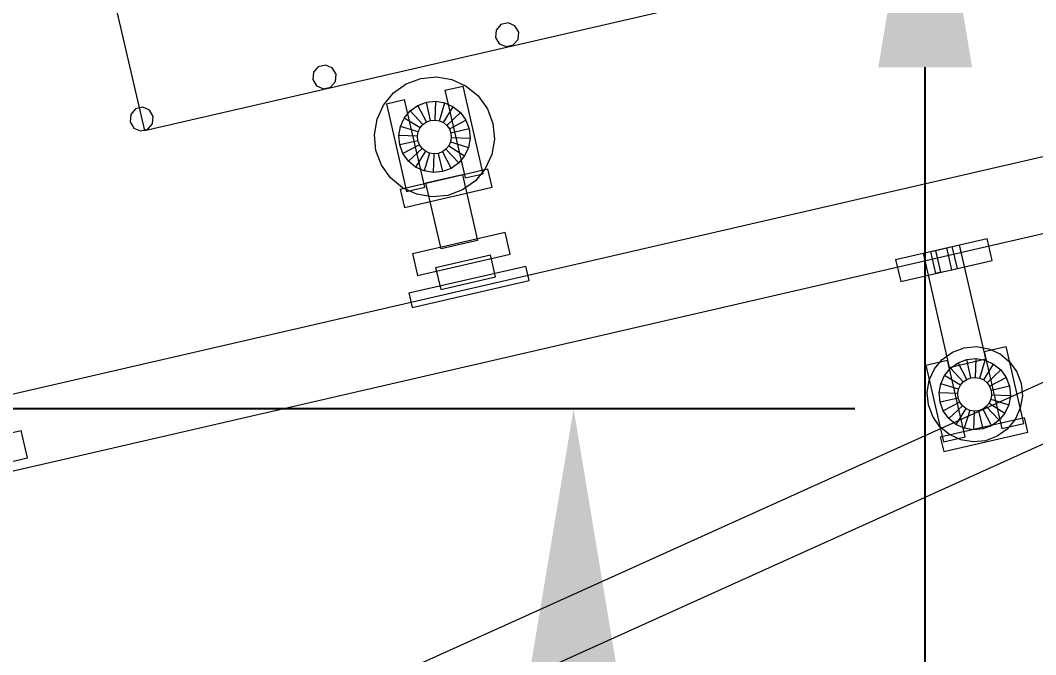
# Model space of a CAD drawing. Header units: millimetres. Extents: x -1970 to 59977, y -65068 to 6837.
# Drawn here: x 27546 to 28087, y 719 to 1057 of the extents above; entities that cross this region are included whole.
import ezdxf

# ---------------------------------------------------------------- set-up
doc = ezdxf.new("R2010")
doc.units = ezdxf.units.MM
doc.layers.add('COTAS_P', color=1, linetype='Continuous', lineweight=0)
doc.layers.add('lateral_C03', color=7, linetype='Continuous', lineweight=0)
doc.dimstyles.new('R19_100', dxfattribs={"dimtxt": 250, "dimasz": 150, "dimexe": 150, "dimexo": 80, "dimgap": 100, "dimtad": 1, "dimtih": 1, "dimtoh": 1, "dimdsep": 46, "dimcen": 0.09, "dimadec": 0, "dimazin": 0, "dimtfac": 1, "dimtdec": 4, "dimtofl": 0, "dimtmove": 0, "dimatfit": 3, "dimfxl": 1, "dimtolj": 1, "dimtzin": 0, "dimarcsym": 0})

# ---------------------------------------------------------------- blocks, each defined once
blk = doc.blocks.new('*D8')
at = {"layer": 'COTAS_P', "color": 0, "lineweight": -2, "transparency": 16777216}
for p, q in [((27708.19, 1182), (28178.19, 1182)), ((28028.19, 150), (28028.19, 1032)), ((27708.19, 0), (28178.19, 0))]:
    blk.add_line(p, q, dxfattribs=at)
at = {"layer": 'COTAS_P', "color": 0, "transparency": 16777216}
for points in [[(28003.19, 1032), (28053.19, 1032), (28028.19, 1182)], [(28003.19, 150), (28053.19, 150), (28028.19, 0)]]:
    blk.add_solid(points, dxfattribs=at)
at = {"layer": 'Defpoints', "color": 0, "transparency": 16777216}
for p in [(27628.19, 1182), (28028.19, 1182), (27628.19, 0)]:
    blk.add_point(p, dxfattribs=at)
blk = doc.blocks.new('*D9')
at = {"layer": 'COTAS_P', "color": 0, "lineweight": -2, "transparency": 16777216}
for p, q in [((38921.29, 3577.96), (38703.45, 4523.18)), ((27384.72, 1760.7), (38590.97, 4343.32)), ((27422.7, 927.96), (27204.86, 1873.18))]:
    blk.add_line(p, q, dxfattribs=at)
at = {"layer": 'COTAS_P', "color": 0, "transparency": 16777216}
for points in [[(38585.35, 4367.69), (38596.58, 4318.96), (38737.13, 4377.01)], [(27379.1, 1785.06), (27390.33, 1736.34), (27238.55, 1727.01)]]:
    blk.add_solid(points, dxfattribs=at)
at = {"layer": 'Defpoints', "color": 0, "transparency": 16777216}
for p in [(38737.13, 4377.01), (38939.25, 3500), (27440.67, 850)]:
    blk.add_point(p, dxfattribs=at)
blk = doc.blocks.new('*D10')
at = {"layer": 'COTAS_P', "color": 0, "lineweight": -2, "transparency": 16777216}
for p, q in [((27520.67, 850), (27990.67, 850)), ((27840.67, 150), (27840.67, 700)), ((27520.67, 0), (27990.67, 0))]:
    blk.add_line(p, q, dxfattribs=at)
at = {"layer": 'COTAS_P', "color": 0, "transparency": 16777216}
for points in [[(27815.67, 700), (27865.67, 700), (27840.67, 850)], [(27815.67, 150), (27865.67, 150), (27840.67, 0)]]:
    blk.add_solid(points, dxfattribs=at)
at = {"layer": 'Defpoints', "color": 0, "transparency": 16777216}
for p in [(27440.67, 850), (27840.67, 850), (27440.67, 0)]:
    blk.add_point(p, dxfattribs=at)

msp = doc.modelspace()

# ---------------------------------------------------------------- linework, layer by layer
at = {"layer": 'lateral_C03'}
for p, q in [((27611.752, 998.208), (38720.557, 3558.377)), ((27582.557, 1124.887), (27611.752, 998.208)), ((27444.035, 835.383), (28613.383, 1104.875)), ((27496.255, 595.697), (28611.704, 1099.058)), ((27508.594, 568.352), (28624.044, 1071.713)), ((27453.018, 796.405), (28622.366, 1065.896)), ((27799.373, 1051.794), (27799.03, 1047.885)), ((27801.949, 1054.755), (27799.373, 1051.794)), ((27805.773, 1055.636), (27801.949, 1054.755)), ((27809.385, 1054.102), (27805.773, 1055.636)), ((27811.405, 1050.737), (27809.385, 1054.102)), ((27811.062, 1046.827), (27811.405, 1050.737)), ((27799.03, 1047.885), (27801.05, 1044.52)), ((27808.486, 1043.866), (27811.062, 1046.827)), ((27801.05, 1044.52), (27804.662, 1042.985)), ((27804.662, 1042.985), (27808.486, 1043.866)), ((27701.928, 1029.336), (27701.584, 1025.427)), ((27704.504, 1032.297), (27701.928, 1029.336)), ((27708.328, 1033.179), (27704.504, 1032.297)), ((27711.94, 1031.644), (27708.328, 1033.179)), ((27713.96, 1028.279), (27711.94, 1031.644)), ((27701.584, 1025.427), (27703.604, 1022.062)), ((27711.04, 1021.409), (27713.616, 1024.37)), ((27713.616, 1024.37), (27713.96, 1028.279)), ((27751.442, 1023.125), (27759.268, 1026.047)), ((27759.268, 1026.047), (27767.584, 1026.845)), ((27767.584, 1026.845), (27775.822, 1025.463)), ((27775.822, 1025.463), (27783.423, 1021.996)), ((27703.604, 1022.062), (27707.216, 1020.527)), ((27707.216, 1020.527), (27711.04, 1021.409)), ((27739.324, 1011.833), (27744.64, 1018.276)), ((27744.64, 1018.276), (27751.442, 1023.125)), ((27772.008, 1019.748), (27781.753, 1021.993)), ((27772.008, 1019.748), (27782.788, 972.974)), ((27792.533, 975.219), (27781.753, 1021.993)), ((27783.423, 1021.996), (27789.866, 1016.68)), ((27740.826, 1012.561), (27750.57, 1014.807)), ((27761.35, 968.033), (27750.57, 1014.807)), ((27757.541, 1011.644), (27762.188, 1013.379)), ((27762.188, 1013.379), (27767.125, 1013.853)), ((27764.433, 1003.635), (27762.188, 1013.379)), ((27766.772, 1003.859), (27767.125, 1013.853)), ((27767.125, 1013.853), (27772.017, 1013.032)), ((27769.089, 1003.47), (27772.017, 1013.032)), ((27772.017, 1013.032), (27776.529, 1010.974)), ((27789.866, 1016.68), (27794.715, 1009.877)), ((27607.058, 1009.84), (27604.482, 1006.879)), ((27610.882, 1010.721), (27607.058, 1009.84)), ((27614.494, 1009.186), (27610.882, 1010.721)), ((27616.514, 1005.822), (27614.494, 1009.186)), ((27735.857, 1004.232), (27739.324, 1011.833)), ((27740.826, 1012.561), (27751.606, 965.787)), ((27750.346, 1004.939), (27753.502, 1008.765)), ((27753.502, 1008.765), (27757.541, 1011.644)), ((27760.319, 1001.449), (27753.502, 1008.765)), ((27762.232, 1002.813), (27757.541, 1011.644)), ((27771.227, 1002.495), (27776.529, 1010.974)), ((27773.039, 1001), (27780.355, 1007.817)), ((27776.529, 1010.974), (27780.355, 1007.817)), ((27780.355, 1007.817), (27783.234, 1003.778)), ((27794.715, 1009.877), (27797.637, 1002.051)), ((27604.482, 1006.879), (27604.138, 1002.969)), ((27604.138, 1002.969), (27606.158, 999.605)), ((27613.595, 998.951), (27616.171, 1001.912)), ((27616.171, 1001.912), (27616.514, 1005.822)), ((27734.475, 995.994), (27735.857, 1004.232)), ((27748.287, 1000.427), (27750.346, 1004.939)), ((27758.824, 999.637), (27750.346, 1004.939)), ((27760.319, 1001.449), (27762.232, 1002.813)), ((27762.232, 1002.813), (27764.433, 1003.635)), ((27764.433, 1003.635), (27766.772, 1003.859)), ((27766.772, 1003.859), (27769.089, 1003.47)), ((27769.089, 1003.47), (27771.227, 1002.495)), ((27771.227, 1002.495), (27773.039, 1001)), ((27774.403, 999.087), (27783.234, 1003.778)), ((27783.234, 1003.778), (27784.969, 999.132)), ((27797.637, 1002.051), (27798.435, 993.736)), ((27606.158, 999.605), (27609.77, 998.07)), ((27609.77, 998.07), (27613.595, 998.951)), ((27747.467, 995.535), (27748.287, 1000.427)), ((27757.849, 997.499), (27748.287, 1000.427)), ((27757.46, 995.182), (27757.849, 997.499)), ((27757.849, 997.499), (27758.824, 999.637)), ((27758.824, 999.637), (27760.319, 1001.449)), ((27773.039, 1001), (27774.403, 999.087)), ((27774.403, 999.087), (27775.225, 996.886)), ((27784.969, 999.132), (27775.225, 996.886)), ((27775.225, 996.886), (27775.449, 994.547)), ((27784.969, 999.132), (27785.443, 994.194)), ((27735.272, 987.678), (27734.475, 995.994)), ((27757.46, 995.182), (27747.467, 995.535)), ((27747.94, 990.598), (27747.467, 995.535)), ((27757.685, 992.844), (27747.94, 990.598)), ((27757.685, 992.844), (27757.46, 995.182)), ((27758.507, 990.643), (27757.685, 992.844)), ((27775.06, 992.23), (27774.085, 990.093)), ((27775.449, 994.547), (27775.06, 992.23)), ((27775.06, 992.23), (27784.622, 989.303)), ((27775.449, 994.547), (27785.443, 994.194)), ((27785.443, 994.194), (27784.622, 989.303)), ((27798.435, 993.736), (27797.053, 985.497)), ((27738.195, 979.853), (27735.272, 987.678)), ((27749.675, 985.951), (27747.94, 990.598)), ((27758.507, 990.643), (27749.675, 985.951)), ((27752.554, 981.912), (27749.675, 985.951)), ((27759.87, 988.729), (27752.554, 981.912)), ((27761.682, 987.234), (27756.38, 978.756)), ((27759.87, 988.729), (27758.507, 990.643)), ((27761.682, 987.234), (27759.87, 988.729)), ((27763.82, 986.259), (27760.893, 976.697)), ((27763.82, 986.259), (27761.682, 987.234)), ((27766.137, 985.87), (27763.82, 986.259)), ((27766.137, 985.87), (27765.784, 975.877)), ((27768.476, 986.095), (27766.137, 985.87)), ((27770.677, 986.917), (27768.476, 986.095)), ((27768.476, 986.095), (27770.722, 976.35)), ((27772.59, 988.28), (27770.677, 986.917)), ((27770.677, 986.917), (27775.368, 978.085)), ((27774.085, 990.093), (27772.59, 988.28)), ((27772.59, 988.28), (27779.407, 980.964)), ((27774.085, 990.093), (27782.564, 984.79)), ((27784.622, 989.303), (27782.564, 984.79)), ((27756.38, 978.756), (27752.554, 981.912)), ((27779.407, 980.964), (27775.368, 978.085)), ((27782.564, 984.79), (27779.407, 980.964)), ((27797.053, 985.497), (27793.586, 977.897)), ((27743.043, 973.05), (27738.195, 979.853)), ((27748.233, 967.062), (27795.007, 977.842)), ((27760.893, 976.697), (27756.38, 978.756)), ((27765.784, 975.877), (27760.893, 976.697)), ((27770.722, 976.35), (27765.784, 975.877)), ((27775.368, 978.085), (27770.722, 976.35)), ((27782.788, 972.974), (27792.533, 975.219)), ((27793.586, 977.897), (27788.27, 971.453)), ((27797.253, 968.098), (27795.007, 977.842)), ((27749.487, 967.734), (27743.043, 973.05)), ((27781.365, 974.698), (27761.875, 970.206)), ((27769.96, 935.126), (27761.875, 970.206)), ((27781.365, 974.698), (27789.449, 939.618)), ((27788.27, 971.453), (27781.467, 966.605)), ((27748.233, 967.062), (27750.479, 957.318)), ((27757.087, 964.267), (27749.487, 967.734)), ((27750.479, 957.318), (27797.253, 968.098)), ((27751.606, 965.787), (27761.35, 968.033)), ((27765.326, 962.885), (27757.087, 964.267)), ((27781.467, 966.605), (27773.641, 963.682)), ((27773.641, 963.682), (27765.326, 962.885)), ((27754.729, 932.642), (27804.231, 944.05)), ((27806.926, 932.357), (27804.231, 944.05)), ((27789.449, 939.618), (27769.96, 935.126)), ((28012.432, 929.434), (28061.155, 940.663)), ((28027.049, 932.803), (28046.538, 937.294)), ((28060.552, 876.488), (28046.538, 937.294)), ((28063.85, 928.969), (28061.155, 940.663)), ((27754.729, 932.642), (27757.424, 920.949)), ((27757.424, 920.949), (27806.926, 932.357)), ((27767.109, 925.233), (27796.343, 931.97)), ((27799.038, 920.277), (27796.343, 931.97)), ((28027.049, 932.803), (28041.062, 871.997)), ((28030.947, 933.701), (28033.87, 934.375)), ((28030.947, 933.701), (28033.642, 922.008)), ((28033.87, 934.375), (28039.717, 935.722)), ((28036.565, 922.681), (28033.87, 934.375)), ((28039.717, 935.722), (28042.64, 936.396)), ((28042.412, 924.029), (28039.717, 935.722)), ((28045.335, 924.702), (28042.64, 936.396)), ((27752.789, 911.671), (27815.154, 926.044)), ((27816.951, 918.248), (27815.154, 926.044)), ((28012.432, 929.434), (28015.127, 917.741)), ((28015.127, 917.741), (28063.85, 928.969)), ((27767.109, 925.233), (27769.804, 913.54)), ((28036.565, 922.681), (28033.642, 922.008)), ((28036.565, 922.681), (28042.412, 924.029)), ((28042.412, 924.029), (28045.335, 924.702)), ((27754.586, 903.875), (27816.951, 918.248)), ((27769.804, 913.54), (27799.038, 920.277)), ((27752.789, 911.671), (27754.586, 903.875)), ((28048.921, 882.428), (28055.521, 883.061)), ((28055.521, 883.061), (28062.06, 881.964)), ((28059.653, 880.386), (28071.347, 883.081)), ((28080.779, 842.154), (28071.347, 883.081)), ((28037.309, 876.26), (28042.709, 880.108)), ((28042.709, 880.108), (28048.921, 882.428)), ((28059.653, 880.386), (28069.085, 839.459)), ((28062.06, 881.964), (28068.093, 879.212)), ((28068.093, 879.212), (28073.208, 874.992)), ((28028.471, 873.2), (28040.164, 875.894)), ((28028.471, 873.2), (28037.903, 832.272)), ((28033.09, 871.145), (28037.309, 876.26)), ((28049.596, 834.967), (28040.164, 875.894)), ((28041.062, 871.997), (28060.552, 876.488)), ((28041.672, 871.577), (28045.711, 874.456)), ((28045.711, 874.456), (28050.358, 876.191)), ((28050.403, 865.625), (28045.711, 874.456)), ((28050.358, 876.191), (28055.295, 876.665)), ((28052.604, 866.447), (28050.358, 876.191)), ((28054.942, 866.671), (28055.295, 876.665)), ((28055.295, 876.665), (28060.187, 875.844)), ((28057.259, 866.282), (28060.187, 875.844)), ((28059.397, 865.307), (28064.699, 873.786)), ((28060.187, 875.844), (28064.699, 873.786)), ((28064.699, 873.786), (28068.525, 870.629)), ((28073.208, 874.992), (28077.056, 869.593)), ((28030.337, 865.112), (28033.09, 871.145)), ((28036.457, 863.239), (28038.516, 867.751)), ((28038.516, 867.751), (28041.672, 871.577)), ((28046.994, 862.449), (28038.516, 867.751)), ((28048.489, 864.261), (28041.672, 871.577)), ((28052.604, 866.447), (28054.942, 866.671)), ((28054.942, 866.671), (28057.259, 866.282)), ((28061.209, 863.812), (28068.525, 870.629)), ((28062.573, 861.899), (28071.404, 866.59)), ((28068.525, 870.629), (28071.404, 866.59)), ((28071.404, 866.59), (28073.139, 861.944)), ((28077.056, 869.593), (28079.376, 863.381)), ((28029.241, 858.573), (28030.337, 865.112)), ((28035.637, 858.347), (28036.457, 863.239)), ((28046.019, 860.311), (28036.457, 863.239)), ((28046.019, 860.311), (28046.994, 862.449)), ((28046.994, 862.449), (28048.489, 864.261)), ((28048.489, 864.261), (28050.403, 865.625)), ((28050.403, 865.625), (28052.604, 866.447)), ((28057.259, 866.282), (28059.397, 865.307)), ((28059.397, 865.307), (28061.209, 863.812)), ((28061.209, 863.812), (28062.573, 861.899)), ((28062.573, 861.899), (28063.395, 859.698)), ((28073.139, 861.944), (28063.395, 859.698)), ((28073.139, 861.944), (28073.613, 857.006)), ((28079.376, 863.381), (28080.009, 856.78)), ((28029.874, 851.972), (28029.241, 858.573)), ((28045.63, 857.994), (28035.637, 858.347)), ((28036.11, 853.41), (28035.637, 858.347)), ((28045.855, 855.655), (28036.11, 853.41)), ((28045.63, 857.994), (28046.019, 860.311)), ((28045.855, 855.655), (28045.63, 857.994)), ((28046.677, 853.454), (28045.855, 855.655)), ((28063.619, 857.359), (28063.23, 855.042)), ((28063.395, 859.698), (28063.619, 857.359)), ((28063.619, 857.359), (28073.613, 857.006)), ((28073.613, 857.006), (28072.792, 852.115)), ((28080.009, 856.78), (28078.912, 850.241)), ((28032.193, 845.761), (28029.874, 851.972)), ((28037.845, 848.763), (28036.11, 853.41)), ((28046.677, 853.454), (28037.845, 848.763)), ((28048.04, 851.541), (28040.724, 844.724)), ((28048.04, 851.541), (28046.677, 853.454)), ((28049.853, 850.046), (28048.04, 851.541)), ((28060.76, 851.092), (28058.847, 849.728)), ((28062.255, 852.904), (28060.76, 851.092)), ((28060.76, 851.092), (28067.577, 843.776)), ((28063.23, 855.042), (28062.255, 852.904)), ((28062.255, 852.904), (28070.734, 847.602)), ((28063.23, 855.042), (28072.792, 852.115)), ((28072.792, 852.115), (28070.734, 847.602)), ((28078.912, 850.241), (28076.16, 844.208)), ((28036.042, 840.361), (28032.193, 845.761)), ((28036.255, 834.971), (28081.08, 845.302)), ((28040.724, 844.724), (28037.845, 848.763)), ((28049.853, 850.046), (28044.55, 841.568)), ((28051.99, 849.071), (28049.063, 839.509)), ((28051.99, 849.071), (28049.853, 850.046)), ((28054.307, 848.682), (28051.99, 849.071)), ((28054.307, 848.682), (28053.954, 838.688)), ((28056.646, 848.907), (28054.307, 848.682)), ((28058.847, 849.728), (28056.646, 848.907)), ((28056.646, 848.907), (28058.892, 839.162)), ((28058.847, 849.728), (28063.538, 840.897)), ((28070.734, 847.602), (28067.577, 843.776)), ((28082.876, 837.506), (28081.08, 845.302)), ((28041.157, 836.141), (28036.042, 840.361)), ((28044.55, 841.568), (28040.724, 844.724)), ((28049.063, 839.509), (28044.55, 841.568)), ((28053.954, 838.688), (28049.063, 839.509)), ((28063.538, 840.897), (28058.892, 839.162)), ((28067.577, 843.776), (28063.538, 840.897)), ((28069.085, 839.459), (28080.779, 842.154)), ((28076.16, 844.208), (28071.94, 839.094)), ((27302.358, 782.208), (27545.972, 838.352)), ((27549.341, 823.735), (27545.972, 838.352)), ((28036.255, 834.971), (28038.051, 827.176)), ((28037.903, 832.272), (28049.596, 834.967)), ((28038.051, 827.176), (28082.876, 837.506)), ((28047.189, 833.389), (28041.157, 836.141)), ((28058.892, 839.162), (28053.954, 838.688)), ((28066.541, 835.245), (28060.329, 832.925)), ((28071.94, 839.094), (28066.541, 835.245)), ((28053.729, 832.292), (28047.189, 833.389)), ((28060.329, 832.925), (28053.729, 832.292)), ((27305.726, 767.591), (27549.341, 823.735))]:
    msp.add_line(p, q, dxfattribs=at)

# ---------------------------------------------------------------- dimensions: what is measured, and where the dimension line sits
at = {"layer": 'COTAS_P'}
for p1, p2, distance, picture, middle in [((27440.666, 850), (38939.253, 3500), 900, '*D9', (32987.841, 3052.011)), ((27628.187, 0), (27628.187, 1182), -400, '*D8', (28028.187, 591)), ((27440.666, 0), (27440.666, 850), -400, '*D10', (27840.666, 425))]:
    dim = msp.add_aligned_dim(p1=p1, p2=p2, distance=distance, text='<> P', dimstyle='R19_100', dxfattribs=at)
    dim.commit()
    dim.dimension.update_dxf_attribs({"geometry": picture, "text_midpoint": middle})

doc.saveas('drawing.dxf')
